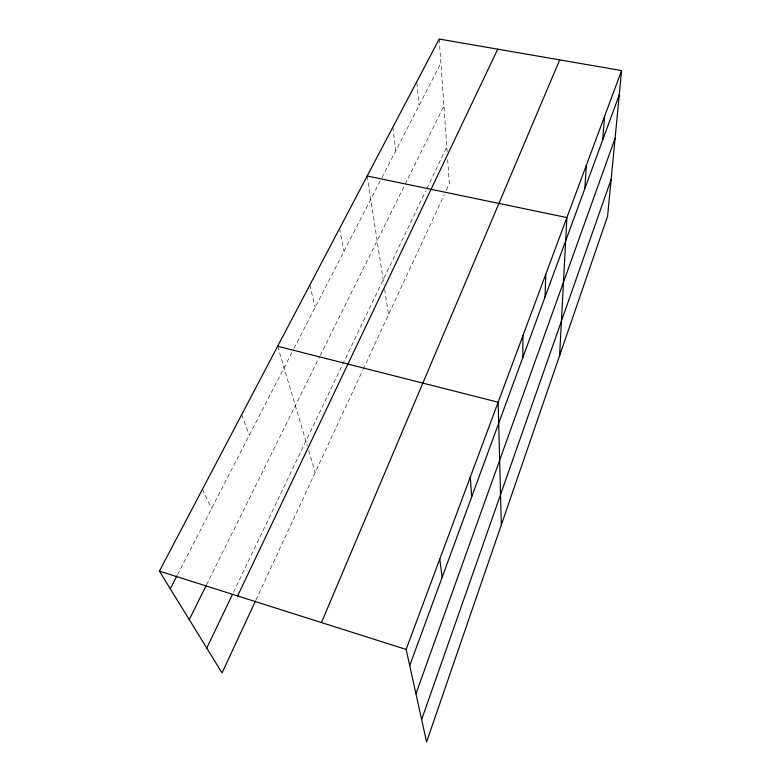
<?xml version="1.0" encoding="UTF-8"?>
<svg xmlns="http://www.w3.org/2000/svg" width="781" height="781" viewBox="0 0 781 781"><rect width="100%" height="100%" fill="white"/><g stroke="black" fill="none" stroke-linecap="round" stroke-linejoin="round"><path stroke-width="0.59" stroke-dasharray="3.9 2.93" d="M255.963 599.935L362.599 370.428M363.106 369.335L444.35 194.479M446.361 190.154L449.368 183.662L447.62 158.777M233.509 592.223L425.83 190.681M426.865 188.524L446.791 146.926M206.535 584.793L319.712 356.546M320.249 355.453L443.911 106.05M177.531 574.709L293.5 349.4M294.056 348.326L381.313 178.81M381.87 177.726L440.894 63.066M202.416 489.336L211.563 508.587M241.68 414.662L249.344 435.183M277.665 346.237L307.265 445.766M308.641 450.412L315.192 472.456M309.832 285.065L315.163 307.333M339.589 228.491L343.982 251.336M367.187 175.998L383.901 284.587M384.642 289.39L388.528 314.626M392.872 127.166L395.742 150.782M416.927 82.815L419.065 105.484M439.205 39.05L447.123 151.67"/><path stroke-width="1.17" d="M522.792 357.639L522.938 335.635M545.04 297.034L545.773 274.277M559.596 355.658L566.879 217.577L367.187 175.998M584.793 188.768L586.443 164.996M602.62 140.209L604.64 116.125M621.598 70.573L607.589 216.259L426.592 741.95L406.13 649.441L621.598 70.573L439.205 39.05L159.402 571.126L222.058 672.919L255.455 601.028M421.642 719.555L611.132 179.405M415.941 693.772L615.086 138.266M409.713 665.637L619.255 94.882M321.43 622.555L559.713 59.883M237.609 595.952L497.731 49.164M206.76 648.074L232.465 594.409M189.266 619.636L205.999 585.887M170.278 588.796L176.975 575.792M277.665 346.237L498.151 402.215L501.314 524.92M159.402 571.126L406.13 649.441M439.762 559.089L442.144 577.296M470.299 477.045L471.685 496.843"/></g></svg>
